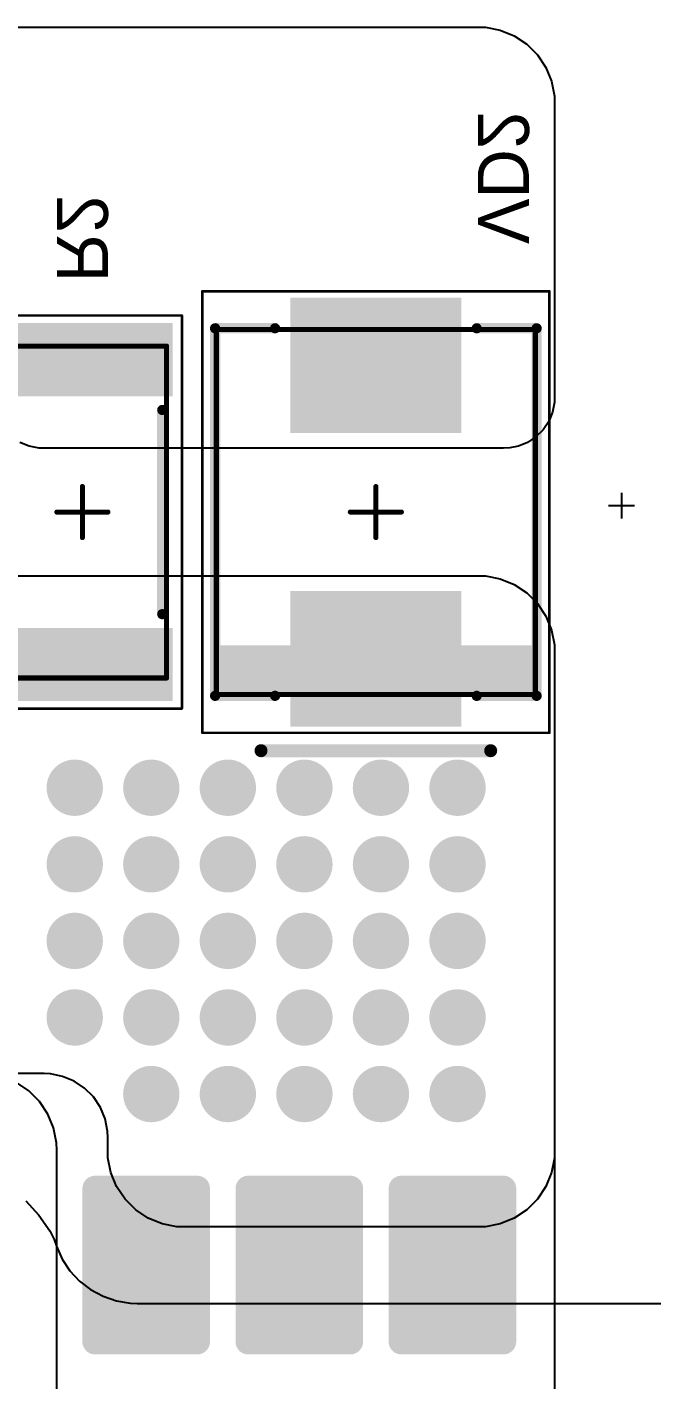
# Model space of a CAD drawing. Header units: millimetres. Extents: x 25 to 183, y 185 to 406.
# Drawn here: x 90.57 to 102.81, y 261.4 to 287.9 of the extents above; entities that cross this region are included whole.
import ezdxf

# ---------------------------------------------------------------- set-up
doc = ezdxf.new("R2010")
doc.units = ezdxf.units.MM
for name, color, linetype in [('BottomLayer', 5, 'Continuous'), ('BottomOverlay', 54, 'Continuous'), ('BottomPaste', 16, 'Continuous'), ('BottomSolder', 6, 'Continuous'), ('Mechanical13', 56, 'Continuous'), ('Mechanical15', 56, 'Continuous'), ('MultiLayer', 9, 'Continuous'), ('TopLayer', 1, 'Continuous'), ('TopSolder', 216, 'Continuous'), ('ViaHoleLayer', 16, 'Continuous')]:
    doc.layers.add(name, color=color, linetype=linetype)

# ---------------------------------------------------------------- blocks, each defined once
blk = doc.blocks.new('SMC_B_1857')
at = {"layer": 'BottomLayer'}
for points in [[(-4.1, 1.575), (-4.1, -1.575), (-1.65, 1.575), (-1.65, -1.575)], [(1.65, 1.575), (1.65, -1.575), (4.1, 1.575), (4.1, -1.575)]]:
    blk.add_solid(points, dxfattribs=at)
at = {"layer": 'BottomOverlay'}
for p, q in [((-0.125, 5.069), (-0.125, 4.561)), ((-0.379, 4.815), (0.129, 4.815))]:
    blk.add_line(p, q, dxfattribs=at)
for points, const_width in [([(3.6, 3.15), (-3.6, 3.15)], 0.2), ([(-3.6, 1.975), (-3.6, 3.15)], 0.2), ([(3.6, 1.975), (3.6, 3.15)], 0.2), ([(4.675, -2.25), (4.675, 2.25)], 0.254), ([(-3.6, -3.15), (-3.6, -1.975)], 0.2), ([(3.6, -3.15), (3.6, -1.975)], 0.2), ([(3.6, -3.15), (-3.6, -3.15)], 0.2)]:
    blk.add_lwpolyline(points, dxfattribs=dict(at, const_width=const_width))
for points, const_width in [([(-3.65, 3.15, 1), (-3.55, 3.15, 1)], 0.1), ([(-3.65, 3.15, 1), (-3.55, 3.15, 1)], 0.1), ([(3.55, 3.15, 1), (3.65, 3.15, 1)], 0.1), ([(3.55, 3.15, 1), (3.65, 3.15, 1)], 0.1), ([(4.611, 2.25, 1), (4.738, 2.25, 1)], 0.127), ([(-3.65, 1.975, 1), (-3.55, 1.975, 1)], 0.1), ([(3.55, 1.975, 1), (3.65, 1.975, 1)], 0.1), ([(-3.65, -1.975, 1), (-3.55, -1.975, 1)], 0.1), ([(3.55, -1.975, 1), (3.65, -1.975, 1)], 0.1), ([(4.611, -2.25, 1), (4.738, -2.25, 1)], 0.127), ([(-3.65, -3.15, 1), (-3.55, -3.15, 1)], 0.1), ([(-3.65, -3.15, 1), (-3.55, -3.15, 1)], 0.1), ([(3.55, -3.15, 1), (3.65, -3.15, 1)], 0.1), ([(3.55, -3.15, 1), (3.65, -3.15, 1)], 0.1)]:
    blk.add_lwpolyline(points, format="xyb", close=True, dxfattribs=dict(at, const_width=const_width))
at = {"layer": 'BottomPaste'}
for points in [[(-4.1, 1.575), (-4.1, -1.575), (-1.65, 1.575), (-1.65, -1.575)], [(1.65, 1.575), (1.65, -1.575), (4.1, 1.575), (4.1, -1.575)]]:
    blk.add_solid(points, dxfattribs=at)
at = {"layer": 'BottomSolder'}
for points in [[(-4.202, 1.677), (-4.202, -1.677), (-1.548, 1.677), (-1.548, -1.677)], [(1.548, 1.677), (1.548, -1.677), (4.202, 1.677), (4.202, -1.677)]]:
    blk.add_solid(points, dxfattribs=at)
at = {"layer": 'Mechanical13', "const_width": 0.1}
for points in [[(-3.575, -3.125), (-3.575, 3.125)], [(3.575, 3.125), (-3.575, 3.125)], [(3.575, -3.125), (3.575, 3.125)], [(3.575, -3.125), (-3.575, -3.125)]]:
    blk.add_lwpolyline(points, dxfattribs=at)
at = {"layer": 'Mechanical13', "const_width": 0.05}
for points in [[(-3.6, 3.125, 1), (-3.55, 3.125, 1)], [(-3.6, 3.125, 1), (-3.55, 3.125, 1)], [(3.55, 3.125, 1), (3.6, 3.125, 1)], [(3.55, 3.125, 1), (3.6, 3.125, 1)], [(-3.6, -3.125, 1), (-3.55, -3.125, 1)], [(-3.6, -3.125, 1), (-3.55, -3.125, 1)], [(3.55, -3.125, 1), (3.6, -3.125, 1)], [(3.55, -3.125, 1), (3.6, -3.125, 1)]]:
    blk.add_lwpolyline(points, format="xyb", close=True, dxfattribs=at)
at = {"layer": 'Mechanical13'}
blk.add_solid([(2.613, -3.125), (3.575, -3.125), (2.613, 3.125), (3.575, 3.125)], dxfattribs=at)
at = {"layer": 'Mechanical15'}
for points, const_width in [([(-4.325, -3.4), (-4.325, 3.4)], 0.05), ([(4.325, 3.4), (-4.325, 3.4)], 0.05), ([(4.325, -3.4), (4.325, 3.4)], 0.05), ([(0, -0.5), (0, 0.5)], 0.1), ([(0.5, 0), (-0.5, 0)], 0.1), ([(4.325, -3.4), (-4.325, -3.4)], 0.05)]:
    blk.add_lwpolyline(points, dxfattribs=dict(at, const_width=const_width))
for points, const_width in [([(-4.337, 3.4, 1), (-4.313, 3.4, 1)], 0.025), ([(-4.337, 3.4, 1), (-4.313, 3.4, 1)], 0.025), ([(4.313, 3.4, 1), (4.337, 3.4, 1)], 0.025), ([(4.313, 3.4, 1), (4.337, 3.4, 1)], 0.025), ([(-0.025, 0.5, 1), (0.025, 0.5, 1)], 0.05), ([(-0.525, 0, 1), (-0.475, 0, 1)], 0.05), ([(0.475, 0, 1), (0.525, 0, 1)], 0.05), ([(-0.025, -0.5, 1), (0.025, -0.5, 1)], 0.05), ([(-4.337, -3.4, 1), (-4.313, -3.4, 1)], 0.025), ([(-4.337, -3.4, 1), (-4.313, -3.4, 1)], 0.025), ([(4.313, -3.4, 1), (4.337, -3.4, 1)], 0.025), ([(4.313, -3.4, 1), (4.337, -3.4, 1)], 0.025)]:
    blk.add_lwpolyline(points, format="xyb", close=True, dxfattribs=dict(at, const_width=const_width))
blk = doc.blocks.new('SMD_R_2512_B_1861')
at = {"layer": 'BottomLayer'}
for points in [[(-3.6, 1.665), (-3.6, -1.665), (-2.37, 1.665), (-2.37, -1.665)], [(2.37, 1.665), (2.37, -1.665), (3.6, 1.665), (3.6, -1.665)]]:
    blk.add_solid(points, dxfattribs=at)
at = {"layer": 'BottomOverlay', "const_width": 0.2}
for points in [[(-2, 1.565), (2, 1.565)], [(-2, -1.565), (2, -1.565)]]:
    blk.add_lwpolyline(points, dxfattribs=at)
at = {"layer": 'BottomOverlay', "const_width": 0.1}
for points in [[(-2.05, 1.565, 1), (-1.95, 1.565, 1)], [(1.95, 1.565, 1), (2.05, 1.565, 1)], [(-2.05, -1.565, 1), (-1.95, -1.565, 1)], [(1.95, -1.565, 1), (2.05, -1.565, 1)]]:
    blk.add_lwpolyline(points, format="xyb", close=True, dxfattribs=at)
at = {"layer": 'BottomPaste'}
for points in [[(-3.6, 1.665), (-3.6, -1.665), (-2.37, 1.665), (-2.37, -1.665)], [(2.37, 1.665), (2.37, -1.665), (3.6, 1.665), (3.6, -1.665)]]:
    blk.add_solid(points, dxfattribs=at)
at = {"layer": 'BottomSolder'}
for points in [[(-3.702, 1.767), (-3.702, -1.767), (-2.268, 1.767), (-2.268, -1.767)], [(2.268, 1.767), (2.268, -1.767), (3.702, 1.767), (3.702, -1.767)]]:
    blk.add_solid(points, dxfattribs=at)
at = {"layer": 'Mechanical13', "const_width": 0.1}
for points in [[(-3.25, 1.65), (-3.25, -1.65)], [(-3.25, 1.65), (3.25, 1.65)], [(3.25, 1.65), (3.25, -1.65)], [(-3.25, -1.65), (3.25, -1.65)]]:
    blk.add_lwpolyline(points, dxfattribs=at)
at = {"layer": 'Mechanical13', "const_width": 0.05}
for points in [[(-3.275, 1.65, 1), (-3.225, 1.65, 1)], [(-3.275, 1.65, 1), (-3.225, 1.65, 1)], [(3.225, 1.65, 1), (3.275, 1.65, 1)], [(3.225, 1.65, 1), (3.275, 1.65, 1)], [(-3.275, -1.65, 1), (-3.225, -1.65, 1)], [(-3.275, -1.65, 1), (-3.225, -1.65, 1)], [(3.225, -1.65, 1), (3.275, -1.65, 1)], [(3.225, -1.65, 1), (3.275, -1.65, 1)]]:
    blk.add_lwpolyline(points, format="xyb", close=True, dxfattribs=at)
at = {"layer": 'Mechanical15'}
for points, const_width in [([(-3.85, 1.95), (-3.85, -1.95)], 0.05), ([(-3.85, 1.95), (3.85, 1.95)], 0.05), ([(3.85, 1.95), (3.85, -1.95)], 0.05), ([(0, 0.5), (0, -0.5)], 0.1), ([(-0.5, 0), (0.5, 0)], 0.1), ([(-3.85, -1.95), (3.85, -1.95)], 0.05)]:
    blk.add_lwpolyline(points, dxfattribs=dict(at, const_width=const_width))
for points, const_width in [([(-3.862, 1.95, 1), (-3.838, 1.95, 1)], 0.025), ([(-3.862, 1.95, 1), (-3.838, 1.95, 1)], 0.025), ([(3.838, 1.95, 1), (3.862, 1.95, 1)], 0.025), ([(3.838, 1.95, 1), (3.862, 1.95, 1)], 0.025), ([(-0.025, 0.5, 1), (0.025, 0.5, 1)], 0.05), ([(-0.525, 0, 1), (-0.475, 0, 1)], 0.05), ([(0.475, 0, 1), (0.525, 0, 1)], 0.05), ([(-0.025, -0.5, 1), (0.025, -0.5, 1)], 0.05), ([(-3.862, -1.95, 1), (-3.838, -1.95, 1)], 0.025), ([(-3.862, -1.95, 1), (-3.838, -1.95, 1)], 0.025), ([(3.838, -1.95, 1), (3.862, -1.95, 1)], 0.025), ([(3.838, -1.95, 1), (3.862, -1.95, 1)], 0.025)]:
    blk.add_lwpolyline(points, format="xyb", close=True, dxfattribs=dict(at, const_width=const_width))

msp = doc.modelspace()

# ---------------------------------------------------------------- linework, layer by layer
at = {"layer": 'BottomLayer'}
for p, q in [((89.9, 287.9), (99.4, 287.9)), ((99.4, 287.9), (99.548, 287.9)), ((99.548, 287.9), (99.838, 287.842)), ((99.838, 287.842), (100.111, 287.729)), ((100.111, 287.729), (100.356, 287.565)), ((100.356, 287.565), (100.565, 287.356)), ((100.565, 287.356), (100.729, 287.111)), ((100.729, 287.111), (100.842, 286.838)), ((100.842, 286.838), (100.9, 286.548)), ((100.9, 286.548), (100.9, 286.4)), ((100.9, 286.4), (100.9, 286.4)), ((100.9, 286.4), (100.9, 280.65)), ((100.9, 280.65), (100.9, 280.552)), ((100.9, 280.552), (100.862, 280.358)), ((100.786, 280.176), (100.677, 280.013)), ((100.862, 280.358), (100.786, 280.176)), ((100.537, 279.873), (100.374, 279.764)), ((100.677, 280.013), (100.537, 279.873)), ((90.608, 279.688), (90.426, 279.764)), ((90.802, 279.65), (90.608, 279.688)), ((90.9, 279.65), (90.802, 279.65)), ((99.9, 279.65), (90.9, 279.65)), ((100.025, 279.655), (99.9, 279.65)), ((100.192, 279.688), (100.025, 279.655)), ((100.374, 279.764), (100.192, 279.688)), ((87.4, 277.15), (99.4, 277.15)), ((99.4, 277.15), (99.548, 277.15)), ((99.548, 277.15), (99.838, 277.093)), ((99.838, 277.093), (100.111, 276.98)), ((100.111, 276.98), (100.357, 276.815)), ((100.357, 276.815), (100.566, 276.606)), ((100.566, 276.606), (100.73, 276.361)), ((100.73, 276.361), (100.843, 276.088)), ((100.843, 276.088), (100.9, 275.798)), ((100.9, 275.798), (100.9, 275.65)), ((100.9, 275.65), (100.9, 275.65)), ((100.9, 275.65), (100.9, 275.65)), ((100.9, 275.65), (100.9, 238.15)), ((90.602, 267.06), (90.357, 267.223)), ((90.81, 266.852), (90.602, 267.06)), ((90.973, 266.607), (90.81, 266.852)), ((91.086, 266.336), (90.973, 266.607)), ((91.143, 266.047), (91.086, 266.336)), ((91.15, 265.9), (91.143, 266.047)), ((91.15, 252.9), (91.15, 265.9))]:
    msp.add_line(p, q, dxfattribs=at)
at = {"layer": 'BottomLayer', "const_width": 0.45}
for points in [[(91.275, 273, 1), (91.725, 273, 1)], [(92.775, 273, 1), (93.225, 273, 1)], [(94.275, 273, 1), (94.725, 273, 1)], [(95.775, 273, 1), (96.225, 273, 1)], [(97.275, 273, 1), (97.725, 273, 1)], [(98.775, 273, 1), (99.225, 273, 1)], [(91.275, 271.5, 1), (91.725, 271.5, 1)], [(92.775, 271.5, 1), (93.225, 271.5, 1)], [(94.275, 271.5, 1), (94.725, 271.5, 1)], [(95.775, 271.5, 1), (96.225, 271.5, 1)], [(97.275, 271.5, 1), (97.725, 271.5, 1)], [(98.775, 271.5, 1), (99.225, 271.5, 1)], [(91.275, 270, 1), (91.725, 270, 1)], [(92.775, 270, 1), (93.225, 270, 1)], [(94.275, 270, 1), (94.725, 270, 1)], [(95.775, 270, 1), (96.225, 270, 1)], [(97.275, 270, 1), (97.725, 270, 1)], [(98.775, 270, 1), (99.225, 270, 1)], [(91.275, 268.5, 1), (91.725, 268.5, 1)], [(92.775, 268.5, 1), (93.225, 268.5, 1)], [(94.275, 268.5, 1), (94.725, 268.5, 1)], [(95.775, 268.5, 1), (96.225, 268.5, 1)], [(97.275, 268.5, 1), (97.725, 268.5, 1)], [(98.775, 268.5, 1), (99.225, 268.5, 1)], [(92.775, 267, 1), (93.225, 267, 1)], [(94.275, 267, 1), (94.725, 267, 1)], [(95.775, 267, 1), (96.225, 267, 1)], [(97.275, 267, 1), (97.725, 267, 1)], [(98.775, 267, 1), (99.225, 267, 1)]]:
    msp.add_lwpolyline(points, format="xyb", close=True, dxfattribs=at)
at = {"layer": 'BottomSolder'}
for points, const_width in [([(91.224, 273, 1), (91.776, 273, 1)], 0.552), ([(92.724, 273, 1), (93.276, 273, 1)], 0.552), ([(94.224, 273, 1), (94.776, 273, 1)], 0.552), ([(95.724, 273, 1), (96.276, 273, 1)], 0.552), ([(97.224, 273, 1), (97.776, 273, 1)], 0.552), ([(98.724, 273, 1), (99.276, 273, 1)], 0.552), ([(91.224, 271.5, 1), (91.776, 271.5, 1)], 0.552), ([(92.724, 271.5, 1), (93.276, 271.5, 1)], 0.552), ([(94.224, 271.5, 1), (94.776, 271.5, 1)], 0.552), ([(95.724, 271.5, 1), (96.276, 271.5, 1)], 0.552), ([(97.224, 271.5, 1), (97.776, 271.5, 1)], 0.552), ([(98.724, 271.5, 1), (99.276, 271.5, 1)], 0.552), ([(91.224, 270, 1), (91.776, 270, 1)], 0.552), ([(92.724, 270, 1), (93.276, 270, 1)], 0.552), ([(94.224, 270, 1), (94.776, 270, 1)], 0.552), ([(95.724, 270, 1), (96.276, 270, 1)], 0.552), ([(97.224, 270, 1), (97.776, 270, 1)], 0.552), ([(98.724, 270, 1), (99.276, 270, 1)], 0.552), ([(91.224, 268.5, 1), (91.776, 268.5, 1)], 0.552), ([(92.724, 268.5, 1), (93.276, 268.5, 1)], 0.552), ([(94.224, 268.5, 1), (94.776, 268.5, 1)], 0.552), ([(95.724, 268.5, 1), (96.276, 268.5, 1)], 0.552), ([(97.224, 268.5, 1), (97.776, 268.5, 1)], 0.552), ([(98.724, 268.5, 1), (99.276, 268.5, 1)], 0.552), ([(92.724, 267, 1), (93.276, 267, 1)], 0.552), ([(94.224, 267, 1), (94.776, 267, 1)], 0.552), ([(95.724, 267, 1), (96.276, 267, 1)], 0.552), ([(97.224, 267, 1), (97.776, 267, 1)], 0.552), ([(98.724, 267, 1), (99.276, 267, 1)], 0.552), ([(91.775, 265.15, 1), (92.025, 265.15, 1)], 0.25), ([(93.775, 265.15, 1), (94.025, 265.15, 1)], 0.25), ([(94.775, 265.15, 1), (95.025, 265.15, 1)], 0.25), ([(96.775, 265.15, 1), (97.025, 265.15, 1)], 0.25), ([(97.775, 265.15, 1), (98.025, 265.15, 1)], 0.25), ([(99.775, 265.15, 1), (100.025, 265.15, 1)], 0.25), ([(91.775, 262.15, 1), (92.025, 262.15, 1)], 0.25), ([(93.775, 262.15, 1), (94.025, 262.15, 1)], 0.25), ([(94.775, 262.15, 1), (95.025, 262.15, 1)], 0.25), ([(96.775, 262.15, 1), (97.025, 262.15, 1)], 0.25), ([(97.775, 262.15, 1), (98.025, 262.15, 1)], 0.25), ([(99.775, 262.15, 1), (100.025, 262.15, 1)], 0.25)]:
    msp.add_lwpolyline(points, format="xyb", close=True, dxfattribs=dict(at, const_width=const_width))
for points in [[(93.9, 261.9), (93.9, 265.4), (91.9, 261.9), (91.9, 265.4)], [(96.9, 261.9), (96.9, 265.4), (94.9, 261.9), (94.9, 265.4)], [(99.9, 261.9), (99.9, 265.4), (97.9, 261.9), (97.9, 265.4)], [(94.15, 262.15), (94.15, 265.15), (91.65, 262.15), (91.65, 265.15)], [(97.15, 262.15), (97.15, 265.15), (94.65, 262.15), (94.65, 265.15)], [(100.15, 262.15), (100.15, 265.15), (97.65, 262.15), (97.65, 265.15)]]:
    msp.add_solid(points, dxfattribs=at)
at = {"layer": 'MultiLayer', "const_width": 0.45}
for points in [[(91.275, 273, 1), (91.725, 273, 1)], [(92.775, 273, 1), (93.225, 273, 1)], [(94.275, 273, 1), (94.725, 273, 1)], [(95.775, 273, 1), (96.225, 273, 1)], [(97.275, 273, 1), (97.725, 273, 1)], [(98.775, 273, 1), (99.225, 273, 1)], [(91.275, 271.5, 1), (91.725, 271.5, 1)], [(92.775, 271.5, 1), (93.225, 271.5, 1)], [(94.275, 271.5, 1), (94.725, 271.5, 1)], [(95.775, 271.5, 1), (96.225, 271.5, 1)], [(97.275, 271.5, 1), (97.725, 271.5, 1)], [(98.775, 271.5, 1), (99.225, 271.5, 1)], [(91.275, 270, 1), (91.725, 270, 1)], [(92.775, 270, 1), (93.225, 270, 1)], [(94.275, 270, 1), (94.725, 270, 1)], [(95.775, 270, 1), (96.225, 270, 1)], [(97.275, 270, 1), (97.725, 270, 1)], [(98.775, 270, 1), (99.225, 270, 1)], [(91.275, 268.5, 1), (91.725, 268.5, 1)], [(92.775, 268.5, 1), (93.225, 268.5, 1)], [(94.275, 268.5, 1), (94.725, 268.5, 1)], [(95.775, 268.5, 1), (96.225, 268.5, 1)], [(97.275, 268.5, 1), (97.725, 268.5, 1)], [(98.775, 268.5, 1), (99.225, 268.5, 1)], [(92.775, 267, 1), (93.225, 267, 1)], [(94.275, 267, 1), (94.725, 267, 1)], [(95.775, 267, 1), (96.225, 267, 1)], [(97.275, 267, 1), (97.725, 267, 1)], [(98.775, 267, 1), (99.225, 267, 1)]]:
    msp.add_lwpolyline(points, format="xyb", close=True, dxfattribs=at)
at = {"layer": 'TopLayer'}
for p, q in [((87.4, 277.15), (99.4, 277.15)), ((99.4, 277.15), (99.4, 277.15)), ((99.4, 277.15), (99.4, 277.15)), ((99.4, 277.15), (99.548, 277.15)), ((99.548, 277.15), (99.838, 277.092)), ((99.838, 277.092), (100.111, 276.979)), ((100.111, 276.979), (100.356, 276.815)), ((100.356, 276.815), (100.565, 276.606)), ((100.565, 276.606), (100.729, 276.361)), ((100.729, 276.361), (100.842, 276.088)), ((100.842, 276.088), (100.9, 275.798)), ((100.9, 275.798), (100.9, 275.65)), ((100.9, 275.65), (100.9, 267.4)), ((90.9, 267.4), (79.15, 267.4)), ((91.023, 267.394), (90.9, 267.4)), ((91.263, 267.346), (91.023, 267.394)), ((100.9, 267.4), (100.9, 265.9)), ((91.489, 267.252), (91.263, 267.346)), ((91.693, 267.116), (91.489, 267.252)), ((91.866, 266.943), (91.693, 267.116)), ((92.002, 266.739), (91.866, 266.943)), ((92.096, 266.513), (92.002, 266.739)), ((92.144, 266.273), (92.096, 266.513)), ((92.15, 266.15), (92.144, 266.273)), ((92.15, 265.9), (92.15, 266.15)), ((92.15, 266.15), (92.15, 266.15)), ((92.15, 266.15), (92.15, 266.15)), ((92.15, 265.752), (92.15, 265.9)), ((100.9, 265.9), (100.9, 265.9)), ((100.9, 265.9), (100.9, 265.752)), ((92.208, 265.462), (92.15, 265.752)), ((100.9, 265.752), (100.842, 265.462)), ((92.321, 265.189), (92.208, 265.462)), ((100.842, 265.462), (100.729, 265.189)), ((92.485, 264.944), (92.321, 265.189)), ((100.729, 265.189), (100.565, 264.944)), ((90.54, 264.907), (90.797, 264.629)), ((92.694, 264.735), (92.485, 264.944)), ((100.565, 264.944), (100.356, 264.735)), ((90.797, 264.629), (91.013, 264.319)), ((92.939, 264.571), (92.694, 264.735)), ((93.212, 264.458), (92.939, 264.571)), ((100.11, 264.571), (99.838, 264.458)), ((100.356, 264.735), (100.11, 264.571)), ((91.013, 264.319), (91.099, 264.151)), ((93.502, 264.4), (93.212, 264.458)), ((93.65, 264.4), (93.502, 264.4)), ((99.4, 264.4), (93.65, 264.4)), ((99.548, 264.4), (99.4, 264.4)), ((99.838, 264.458), (99.548, 264.4)), ((91.099, 264.151), (91.14, 264.019)), ((91.14, 264.019), (91.253, 263.768)), ((91.253, 263.768), (91.406, 263.539)), ((91.406, 263.539), (91.594, 263.337)), ((91.594, 263.337), (91.812, 263.169)), ((91.812, 263.169), (92.055, 263.039)), ((92.055, 263.039), (92.316, 262.951)), ((92.316, 262.951), (92.587, 262.906)), ((92.587, 262.906), (92.725, 262.9)), ((92.725, 262.9), (116.178, 262.9))]:
    msp.add_line(p, q, dxfattribs=at)
at = {"layer": 'TopLayer', "const_width": 0.45}
for points in [[(91.275, 273, 1), (91.725, 273, 1)], [(92.775, 273, 1), (93.225, 273, 1)], [(94.275, 273, 1), (94.725, 273, 1)], [(95.775, 273, 1), (96.225, 273, 1)], [(97.275, 273, 1), (97.725, 273, 1)], [(98.775, 273, 1), (99.225, 273, 1)], [(91.275, 271.5, 1), (91.725, 271.5, 1)], [(92.775, 271.5, 1), (93.225, 271.5, 1)], [(94.275, 271.5, 1), (94.725, 271.5, 1)], [(95.775, 271.5, 1), (96.225, 271.5, 1)], [(97.275, 271.5, 1), (97.725, 271.5, 1)], [(98.775, 271.5, 1), (99.225, 271.5, 1)], [(91.275, 270, 1), (91.725, 270, 1)], [(92.775, 270, 1), (93.225, 270, 1)], [(94.275, 270, 1), (94.725, 270, 1)], [(95.775, 270, 1), (96.225, 270, 1)], [(97.275, 270, 1), (97.725, 270, 1)], [(98.775, 270, 1), (99.225, 270, 1)], [(91.275, 268.5, 1), (91.725, 268.5, 1)], [(92.775, 268.5, 1), (93.225, 268.5, 1)], [(94.275, 268.5, 1), (94.725, 268.5, 1)], [(95.775, 268.5, 1), (96.225, 268.5, 1)], [(97.275, 268.5, 1), (97.725, 268.5, 1)], [(98.775, 268.5, 1), (99.225, 268.5, 1)], [(92.775, 267, 1), (93.225, 267, 1)], [(94.275, 267, 1), (94.725, 267, 1)], [(95.775, 267, 1), (96.225, 267, 1)], [(97.275, 267, 1), (97.725, 267, 1)], [(98.775, 267, 1), (99.225, 267, 1)]]:
    msp.add_lwpolyline(points, format="xyb", close=True, dxfattribs=at)
at = {"layer": 'TopSolder', "const_width": 0.552}
for points in [[(91.224, 273, 1), (91.776, 273, 1)], [(92.724, 273, 1), (93.276, 273, 1)], [(94.224, 273, 1), (94.776, 273, 1)], [(95.724, 273, 1), (96.276, 273, 1)], [(97.224, 273, 1), (97.776, 273, 1)], [(98.724, 273, 1), (99.276, 273, 1)], [(91.224, 271.5, 1), (91.776, 271.5, 1)], [(92.724, 271.5, 1), (93.276, 271.5, 1)], [(94.224, 271.5, 1), (94.776, 271.5, 1)], [(95.724, 271.5, 1), (96.276, 271.5, 1)], [(97.224, 271.5, 1), (97.776, 271.5, 1)], [(98.724, 271.5, 1), (99.276, 271.5, 1)], [(91.224, 270, 1), (91.776, 270, 1)], [(92.724, 270, 1), (93.276, 270, 1)], [(94.224, 270, 1), (94.776, 270, 1)], [(95.724, 270, 1), (96.276, 270, 1)], [(97.224, 270, 1), (97.776, 270, 1)], [(98.724, 270, 1), (99.276, 270, 1)], [(91.224, 268.5, 1), (91.776, 268.5, 1)], [(92.724, 268.5, 1), (93.276, 268.5, 1)], [(94.224, 268.5, 1), (94.776, 268.5, 1)], [(95.724, 268.5, 1), (96.276, 268.5, 1)], [(97.224, 268.5, 1), (97.776, 268.5, 1)], [(98.724, 268.5, 1), (99.276, 268.5, 1)], [(92.724, 267, 1), (93.276, 267, 1)], [(94.224, 267, 1), (94.776, 267, 1)], [(95.724, 267, 1), (96.276, 267, 1)], [(97.224, 267, 1), (97.776, 267, 1)], [(98.724, 267, 1), (99.276, 267, 1)]]:
    msp.add_lwpolyline(points, format="xyb", close=True, dxfattribs=at)
at = {"layer": 'ViaHoleLayer', "const_width": 0.25}
for points in [[(91.375, 273, 1), (91.625, 273, 1)], [(92.875, 273, 1), (93.125, 273, 1)], [(94.375, 273, 1), (94.625, 273, 1)], [(95.875, 273, 1), (96.125, 273, 1)], [(97.375, 273, 1), (97.625, 273, 1)], [(98.875, 273, 1), (99.125, 273, 1)], [(91.375, 271.5, 1), (91.625, 271.5, 1)], [(92.875, 271.5, 1), (93.125, 271.5, 1)], [(94.375, 271.5, 1), (94.625, 271.5, 1)], [(95.875, 271.5, 1), (96.125, 271.5, 1)], [(97.375, 271.5, 1), (97.625, 271.5, 1)], [(98.875, 271.5, 1), (99.125, 271.5, 1)], [(91.375, 270, 1), (91.625, 270, 1)], [(92.875, 270, 1), (93.125, 270, 1)], [(94.375, 270, 1), (94.625, 270, 1)], [(95.875, 270, 1), (96.125, 270, 1)], [(97.375, 270, 1), (97.625, 270, 1)], [(98.875, 270, 1), (99.125, 270, 1)], [(91.375, 268.5, 1), (91.625, 268.5, 1)], [(92.875, 268.5, 1), (93.125, 268.5, 1)], [(94.375, 268.5, 1), (94.625, 268.5, 1)], [(95.875, 268.5, 1), (96.125, 268.5, 1)], [(97.375, 268.5, 1), (97.625, 268.5, 1)], [(98.875, 268.5, 1), (99.125, 268.5, 1)], [(92.875, 267, 1), (93.125, 267, 1)], [(94.375, 267, 1), (94.625, 267, 1)], [(95.875, 267, 1), (96.125, 267, 1)], [(97.375, 267, 1), (97.625, 267, 1)], [(98.875, 267, 1), (99.125, 267, 1)]]:
    msp.add_lwpolyline(points, format="xyb", close=True, dxfattribs=at)

# ---------------------------------------------------------------- block references
for name, p, rotation in [('SMC_B_1857', (97.4, 278.4), 270), ('SMD_R_2512_B_1861', (91.65, 278.4), 90)]:
    msp.add_blockref(name, p, dxfattribs=dict(rotation=rotation))

# ---------------------------------------------------------------- texts
at = {"layer": 'BottomOverlay', "text_generation_flag": 2}
for s, p in [('VD2', (99.4, 283.65)), ('R2', (91.15, 282.9))]:
    msp.add_text(s, height=1, rotation=270, dxfattribs=at).set_placement(p)

doc.saveas('drawing.dxf')
